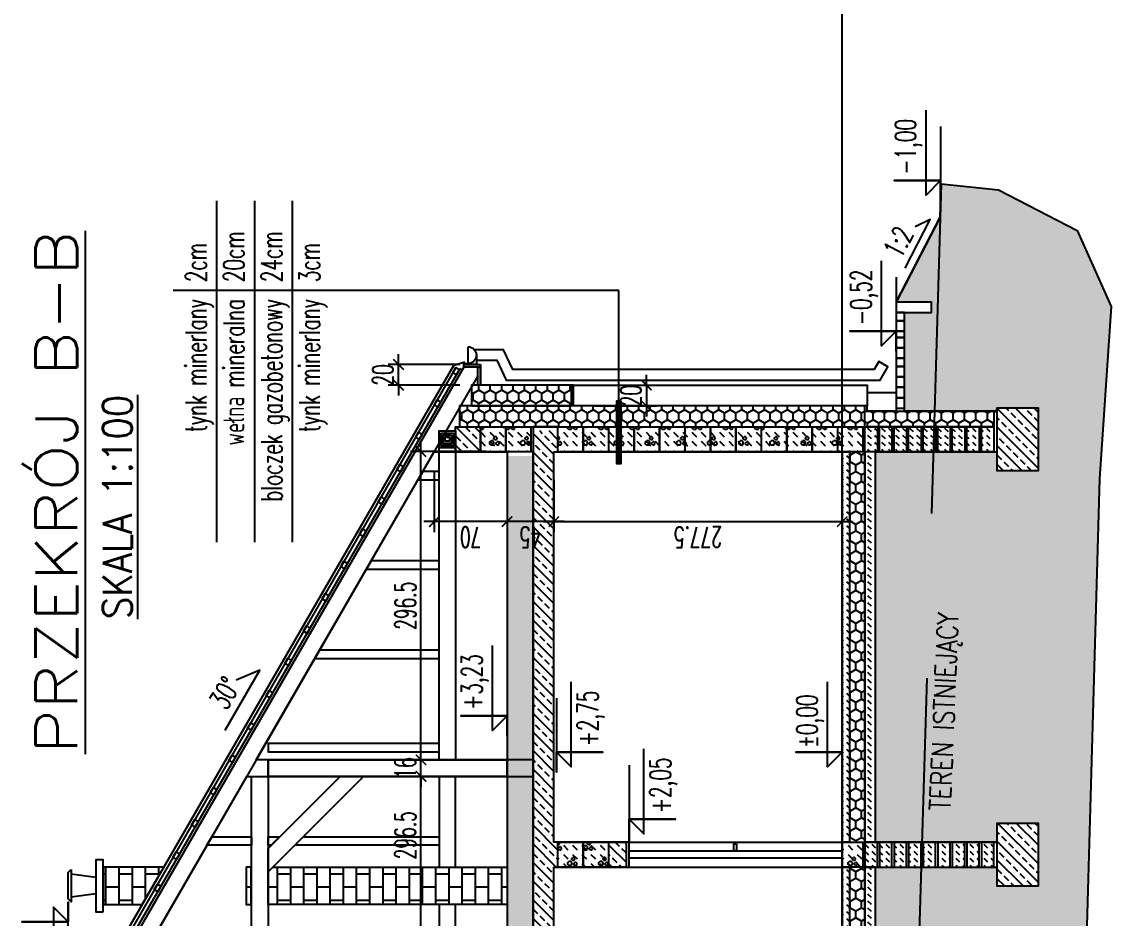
# Model space of a CAD drawing. Header units: millimetres. Extents: x -24587 to 37983, y -70862 to 338.
# Drawn here: x 13806 to 14854, y -60381 to -59517 of the extents above; entities that cross this region are included whole.
import ezdxf
from ezdxf.enums import TextEntityAlignment as Align

# ---------------------------------------------------------------- set-up
doc = ezdxf.new("R2010")
doc.units = ezdxf.units.MM
doc.header["$LTSCALE"] = 50
doc.linetypes.add('DASHED2', pattern=[9.525, 6.35, -3.175])
doc.layers.get('Defpoints').update_dxf_attribs({"color": 251})
doc.layers.add('__NIEDRUK__', color=54, linetype='Continuous', plot=False)
for name, color, linetype in [('A-DRZWI_OKNA', 13, 'Continuous'), ('A-WIEZBA', 163, 'Continuous'), ('K-CIENKIEP', 8, 'DASHED2'), ('K-HATCH', 8, 'Continuous'), ('K-HATCH243', 243, 'Continuous'), ('K-LINIA', 254, 'Continuous'), ('K-SCHODY', 140, 'Continuous'), ('K-SCIANY', 2, 'Continuous'), ('K-SRUBY', 3, 'Continuous'), ('K-TEXT 2.4mm', 71, 'Continuous'), ('K-TEXT 2.8mm', 101, 'Continuous'), ('K-TEXT 2mm', 254, 'Continuous'), ('K-TEXT 4mm', 4, 'Continuous'), ('K-WYMIARY', 1, 'Continuous')]:
    doc.layers.add(name, color=color, linetype=linetype)
doc.styles.add('text 2.8mm', font='romans.shx', dxfattribs={"width": 0.65})
doc.styles.add('text 2mm', font='romans.shx', dxfattribs={"width": 0.65})
doc.styles.add('text 4mm', font='romans.shx', dxfattribs={"width": 0.8})
doc.styles.add('WYM1', font='romanszb.shx', dxfattribs={"width": 0.6})
doc.dimstyles.new('CM100', dxfattribs={"dimscale": 5, "dimtxt": 2, "dimasz": 1, "dimexe": 1, "dimexo": 2, "dimgap": 0.5, "dimtad": 1, "dimrnd": 0.5, "dimdsep": 46, "dimtxsty": 'WYM1', "dimblk": 'OBLIQUE', "dimcen": 0, "dimdle": 1, "dimclrd": 253, "dimclre": 251, "dimclrt": 30, "dimadec": 0, "dimazin": 0, "dimtfac": 1, "dimtix": 1, "dimtmove": 0, "dimatfit": 0, "dimfxl": 1, "dimtfillclr": 256, "dimtolj": 1, "dimarcsym": 0})
pattern_1 = [(90, (-4e-14, 1), (-30, 30), [1, -29]), (90, (-3, 1), (-30, 30), [1, -29]), (90, (-2, 6), (-30, 30), [1, -29]), (90, (-5, 6), (-30, 30), [1, -29]), (90, (-15, 16), (-30, 30), [1, -29]), (90, (-18, 16), (-30, 30), [1, -29]), (90, (-17, 21), (-30, 30), [1, -29]), (90, (-20, 21), (-30, 30), [1, -29]), (90, (-5, 1), (-30, 30), [2, -28]), (90, (-9, 1), (-30, 30), [2, -28]), (90, (-20, 16), (-30, 30), [2, -28]), (90, (-24, 16), (-30, 30), [2, -28]), (180, (-1, -4e-14), (-30, -30), [1, -29]), (180, (-1, 3), (-30, -30), [1, -29]), (180, (-3, 5), (-30, -30), [1, -29]), (180, (-3, 8), (-30, -30), [1, -29]), (180, (-16, 15), (-30, -30), [1, -29]), (180, (-16, 18), (-30, -30), [1, -29]), (180, (-18, 20), (-30, -30), [1, -29]), (180, (-18, 23), (-30, -30), [1, -29]), (180, (-6, -3e-13), (-30, -30), [2, -28]), (180, (-6, 4), (-30, -30), [2, -28]), (180, (-21, 15), (-30, -30), [2, -28]), (180, (-21, 19), (-30, -30), [2, -28]), (135, (-2, -8e-14), (-45, 15), [1.414214, -41.012193]), (135, (-8e-14, 2), (-45, 15), [1.414214, -41.012193]), (135, (-4, 5), (-45, 15), [1.414214, -41.012193]), (135, (-2, 7), (-45, 15), [1.414214, -41.012193]), (135, (-17, 15), (-45, 15), [1.414214, -41.012193]), (135, (-15, 17), (-45, 15), [1.414214, -41.012193]), (135, (-19, 20), (-45, 15), [1.414214, -41.012193]), (135, (-17, 22), (-45, 15), [1.414214, -41.012193]), (135, (-8, -3e-13), (-45, 15), [1.414214, -41.012193]), (135, (-5, 3), (-45, 15), [1.414214, -41.012193]), (135, (-23, 15), (-45, 15), [1.414214, -41.012193]), (135, (-20, 18), (-45, 15), [1.414214, -41.012193]), (45, (-1, -4e-14), (-3e-12, 60), [1.414214, -19.79899]), (45, (-3, 2), (-3e-12, 60), [1.414214, -19.79899]), (45, (-3, 5), (-3e-12, 60), [1.414214, -19.79899]), (45, (-5, 7), (-3e-12, 60), [1.414214, -19.79899]), (45, (-16, 15), (-3e-12, 60), [1.414214, -19.79899]), (45, (-18, 17), (-3e-12, 60), [1.414214, -19.79899]), (45, (-18, 20), (-3e-12, 60), [1.414214, -19.79899]), (45, (-20, 22), (-3e-12, 60), [1.414214, -19.79899]), (45, (-6, -3e-13), (-3e-12, 60), [1.414214, -19.79899]), (45, (-9, 3), (-3e-12, 60), [1.414214, -19.79899]), (45, (-21, 15), (-3e-12, 60), [1.414214, -19.79899]), (45, (-24, 18), (-3e-12, 60), [1.414214, -19.79899]), (135, (-5, 10), (-8.83883476, -4e-13), [6.25, -6.25])]
pattern_2 = [(90, (1476.231, 2), (-5.4992613, 9.525), [6.35, -12.7]), (210, (1476.231, 2), (-5.49926133, -9.525), [6.35, -12.7]), (150, (1476.231, 2), (-10.9985226, 2e-08), [-12.7, 6.35])]

# ---------------------------------------------------------------- blocks, each defined once
blk = doc.blocks.new('A$C00a14aaa')
blk.add_lwpolyline([(24, 4), (24, -15.8), (5, -24.8), (5, -384.7), (17.7, -392.1), (22.7, -383.4), (15, -379), (15, -31.1), (34, -22.1), (34, 5.8)])
blk = doc.blocks.new('_ArchTick')
at = {"color": 0, "linetype": 'ByBlock', "const_width": 0.15}
blk.add_lwpolyline([(-0.5, -0.5), (0.5, 0.5)], dxfattribs=at)
blk = doc.blocks.new('*D166')
at = {"layer": 'Defpoints', "color": 0, "transparency": 16777216}
for p in [(14317.7, -59938.3), (14595.2, -59935.3), (14595.2, -59998.7)]:
    blk.add_point(p, dxfattribs=at)
at = {"layer": 'K-WYMIARY', "color": 251, "lineweight": -2, "transparency": 16777216}
for p, q in [((14317.7, -59958.3), (14317.7, -60008.7)), ((14595.2, -59955.3), (14595.2, -60008.7))]:
    blk.add_line(p, q, dxfattribs=at)
at = {"layer": 'K-WYMIARY', "color": 253, "lineweight": -2, "transparency": 16777216}
blk.add_line((14307.7, -59998.7), (14605.2, -59998.7), dxfattribs=at)
at = {"layer": 'K-WYMIARY', "color": 253, "lineweight": -2, "transparency": 16777216, "xscale": 10, "yscale": 10, "zscale": 10, "rotation": 180}
blk.add_blockref('_ArchTick', (14317.7, -59998.7), dxfattribs=at)
at = {"layer": 'K-WYMIARY', "color": 253, "lineweight": -2, "transparency": 16777216, "xscale": 10, "yscale": 10, "zscale": 10}
blk.add_blockref('_ArchTick', (14595.2, -59998.7), dxfattribs=at)
at = {"layer": 'K-WYMIARY', "color": 30, "transparency": 16777216, "insert": (14456.4, -60013.7), "char_height": 20, "attachment_point": 5, "rotation": 180, "style": 'WYM1'}
blk.add_mtext('\\A1;277.5', dxfattribs=at)
blk = doc.blocks.new('*D169')
at = {"layer": 'Defpoints', "color": 0, "transparency": 16777216}
for p in [(14272.7, -59931.3), (14317.7, -59938.3), (14272.7, -59998.7)]:
    blk.add_point(p, dxfattribs=at)
at = {"layer": 'K-WYMIARY', "color": 251, "lineweight": -2, "transparency": 16777216}
for p, q in [((14272.7, -59951.3), (14272.7, -60008.7)), ((14317.7, -59958.3), (14317.7, -60008.7))]:
    blk.add_line(p, q, dxfattribs=at)
at = {"layer": 'K-WYMIARY', "color": 253, "lineweight": -2, "transparency": 16777216}
blk.add_line((14327.7, -59998.7), (14262.7, -59998.7), dxfattribs=at)
at = {"layer": 'K-WYMIARY', "color": 253, "lineweight": -2, "transparency": 16777216, "xscale": 10, "yscale": 10, "zscale": 10, "rotation": 180}
blk.add_blockref('_ArchTick', (14272.7, -59998.7), dxfattribs=at)
at = {"layer": 'K-WYMIARY', "color": 253, "lineweight": -2, "transparency": 16777216, "xscale": 10, "yscale": 10, "zscale": 10}
blk.add_blockref('_ArchTick', (14317.7, -59998.7), dxfattribs=at)
at = {"layer": 'K-WYMIARY', "color": 30, "transparency": 16777216, "insert": (14295.2, -60013.7), "char_height": 20, "attachment_point": 5, "rotation": 180, "style": 'WYM1'}
blk.add_mtext('\\A1;45', dxfattribs=at)
blk = doc.blocks.new('*D170')
at = {"layer": 'Defpoints', "color": 0, "transparency": 16777216}
for p in [(14202.6, -59931.3), (14272.7, -59931.3), (14202.6, -59998.7)]:
    blk.add_point(p, dxfattribs=at)
at = {"layer": 'K-WYMIARY', "color": 251, "lineweight": -2, "transparency": 16777216}
for p, q in [((14202.6, -59951.3), (14202.6, -60008.7)), ((14272.7, -59951.3), (14272.7, -60008.7))]:
    blk.add_line(p, q, dxfattribs=at)
at = {"layer": 'K-WYMIARY', "color": 253, "lineweight": -2, "transparency": 16777216}
blk.add_line((14282.7, -59998.7), (14192.6, -59998.7), dxfattribs=at)
at = {"layer": 'K-WYMIARY', "color": 253, "lineweight": -2, "transparency": 16777216, "xscale": 10, "yscale": 10, "zscale": 10, "rotation": 180}
blk.add_blockref('_ArchTick', (14202.6, -59998.7), dxfattribs=at)
at = {"layer": 'K-WYMIARY', "color": 253, "lineweight": -2, "transparency": 16777216, "xscale": 10, "yscale": 10, "zscale": 10}
blk.add_blockref('_ArchTick', (14272.7, -59998.7), dxfattribs=at)
at = {"layer": 'K-WYMIARY', "color": 30, "transparency": 16777216, "insert": (14237.6, -60013.7), "char_height": 20, "attachment_point": 5, "rotation": 180, "style": 'WYM1'}
blk.add_mtext('\\A1;70', dxfattribs=at)
blk = doc.blocks.new('*D174')
at = {"layer": 'Defpoints', "color": 0, "transparency": 16777216}
for p in [(14189.8, -60244), (14272.7, -60244), (14272.7, -60540.7)]:
    blk.add_point(p, dxfattribs=at)
at = {"layer": 'K-WYMIARY', "color": 253, "lineweight": -2, "transparency": 16777216}
blk.add_line((14189.8, -60550.7), (14189.8, -60234), dxfattribs=at)
at = {"layer": 'K-WYMIARY', "color": 251, "lineweight": -2, "transparency": 16777216}
for p, q in [((14252.7, -60244), (14179.8, -60244)), ((14252.7, -60540.7), (14179.8, -60540.7))]:
    blk.add_line(p, q, dxfattribs=at)
at = {"layer": 'K-WYMIARY', "color": 253, "lineweight": -2, "transparency": 16777216, "xscale": 10, "yscale": 10, "zscale": 10}
for p, rotation in [((14189.8, -60244), 90.0000000000002), ((14189.8, -60540.7), 270.0000000000002)]:
    blk.add_blockref('_ArchTick', p, dxfattribs=dict(at, rotation=rotation))
at = {"layer": 'K-WYMIARY', "color": 30, "transparency": 16777216, "insert": (14174.8, -60300.7), "char_height": 20, "attachment_point": 5, "rotation": 90, "style": 'WYM1'}
blk.add_mtext('\\A1;296.5', dxfattribs=at)
blk = doc.blocks.new('*D175')
at = {"layer": 'Defpoints', "color": 0, "transparency": 16777216}
for p in [(14189.8, -60228), (14272.7, -60228), (14272.7, -60244)]:
    blk.add_point(p, dxfattribs=at)
at = {"layer": 'K-WYMIARY', "color": 253, "lineweight": -2, "transparency": 16777216}
for p, q in [((14189.8, -60228), (14189.8, -60218)), ((14189.8, -60244), (14189.8, -60228)), ((14189.8, -60244), (14189.8, -60254))]:
    blk.add_line(p, q, dxfattribs=at)
at = {"layer": 'K-WYMIARY', "color": 251, "lineweight": -2, "transparency": 16777216}
for p, q in [((14252.7, -60228), (14179.8, -60228)), ((14252.7, -60244), (14179.8, -60244))]:
    blk.add_line(p, q, dxfattribs=at)
at = {"layer": 'K-WYMIARY', "color": 253, "lineweight": -2, "transparency": 16777216, "xscale": 10, "yscale": 10, "zscale": 10}
for p, rotation in [((14189.8, -60228), 270.0000000000002), ((14189.8, -60244), 90.0000000000002)]:
    blk.add_blockref('_ArchTick', p, dxfattribs=dict(at, rotation=rotation))
at = {"layer": 'K-WYMIARY', "color": 30, "transparency": 16777216, "insert": (14174.8, -60236), "char_height": 20, "attachment_point": 5, "rotation": 90, "style": 'WYM1'}
blk.add_mtext('\\A1;16', dxfattribs=at)
blk = doc.blocks.new('*D176')
at = {"layer": 'Defpoints', "color": 0, "transparency": 16777216}
for p in [(14189.8, -59931.3), (14272.7, -59931.3), (14272.7, -60228)]:
    blk.add_point(p, dxfattribs=at)
at = {"layer": 'K-WYMIARY', "color": 253, "lineweight": -2, "transparency": 16777216}
blk.add_line((14189.8, -60238), (14189.8, -59921.3), dxfattribs=at)
at = {"layer": 'K-WYMIARY', "color": 251, "lineweight": -2, "transparency": 16777216}
for p, q in [((14252.7, -59931.3), (14179.8, -59931.3)), ((14252.7, -60228), (14179.8, -60228))]:
    blk.add_line(p, q, dxfattribs=at)
at = {"layer": 'K-WYMIARY', "color": 253, "lineweight": -2, "transparency": 16777216, "xscale": 10, "yscale": 10, "zscale": 10}
for p, rotation in [((14189.8, -59931.3), 90.0000000000002), ((14189.8, -60228), 270.0000000000002)]:
    blk.add_blockref('_ArchTick', p, dxfattribs=dict(at, rotation=rotation))
at = {"layer": 'K-WYMIARY', "color": 30, "transparency": 16777216, "insert": (14174.8, -60079.7), "char_height": 20, "attachment_point": 5, "rotation": 90, "style": 'WYM1'}
blk.add_mtext('\\A1;296.5', dxfattribs=at)
blk = doc.blocks.new('*D173')
at = {"layer": 'Defpoints', "color": 0, "transparency": 16777216}
for p in [(14168.2, -59847.4), (14247.1, -59847.4), (14247.1, -59867.3)]:
    blk.add_point(p, dxfattribs=at)
at = {"layer": 'K-WYMIARY', "color": 253, "lineweight": -2, "transparency": 16777216}
for p, q in [((14168.2, -59847.4), (14168.2, -59837.4)), ((14168.2, -59867.3), (14168.2, -59847.4)), ((14168.2, -59867.3), (14168.2, -59877.3))]:
    blk.add_line(p, q, dxfattribs=at)
at = {"layer": 'K-WYMIARY', "color": 251, "lineweight": -2, "transparency": 16777216}
for p, q in [((14227.1, -59847.4), (14158.2, -59847.4)), ((14227.1, -59867.3), (14158.2, -59867.3))]:
    blk.add_line(p, q, dxfattribs=at)
at = {"layer": 'K-WYMIARY', "color": 253, "lineweight": -2, "transparency": 16777216, "xscale": 10, "yscale": 10, "zscale": 10}
for p, rotation in [((14168.2, -59847.4), 270.0000000000001), ((14168.2, -59867.3), 90.0000000000001)]:
    blk.add_blockref('_ArchTick', p, dxfattribs=dict(at, rotation=rotation))
at = {"layer": 'K-WYMIARY', "color": 30, "transparency": 16777216, "insert": (14153.2, -59857.4), "char_height": 20, "attachment_point": 5, "rotation": 90, "style": 'WYM1'}
blk.add_mtext('\\A1;20', dxfattribs=at)
blk = doc.blocks.new('*D171')
at = {"layer": 'Defpoints', "color": 0, "transparency": 16777216}
for p in [(14336.7, -59867.3), (14336.7, -59887.3), (14406.8, -59887.3)]:
    blk.add_point(p, dxfattribs=at)
at = {"layer": 'K-WYMIARY', "color": 253, "lineweight": -2, "transparency": 16777216}
for p, q in [((14406.8, -59867.3), (14406.8, -59857.3)), ((14406.8, -59867.3), (14406.8, -59887.3)), ((14406.8, -59887.3), (14406.8, -59897.3))]:
    blk.add_line(p, q, dxfattribs=at)
at = {"layer": 'K-WYMIARY', "color": 251, "lineweight": -2, "transparency": 16777216}
for p, q in [((14356.7, -59867.3), (14416.8, -59867.3)), ((14356.7, -59887.3), (14416.8, -59887.3))]:
    blk.add_line(p, q, dxfattribs=at)
at = {"layer": 'K-WYMIARY', "color": 253, "lineweight": -2, "transparency": 16777216, "xscale": 10, "yscale": 10, "zscale": 10}
for p, rotation in [((14406.8, -59867.3), 270.0000000000001), ((14406.8, -59887.3), 90.0000000000001)]:
    blk.add_blockref('_ArchTick', p, dxfattribs=dict(at, rotation=rotation))
at = {"layer": 'K-WYMIARY', "color": 30, "transparency": 16777216, "insert": (14391.8, -59877.3), "char_height": 20, "attachment_point": 5, "rotation": 90, "style": 'WYM1'}
blk.add_mtext('\\A1;20', dxfattribs=at)
blk = doc.blocks.new('A$Ccb614bb5')
blk.add_lwpolyline([(-9, 0), (0, 0), (0, 12), (-1, 12), (-1, 8), (-17, 8)])
blk.add_arc((-9, 8), 8, 180, 0)
blk = doc.blocks.new('*D237')
at = {"layer": 'Defpoints', "color": 0, "transparency": 16777216}
for p in [(13877, -60374.3), (13907, -60392.3), (13907, -60445.9)]:
    blk.add_point(p, dxfattribs=at)
at = {"layer": 'K-WYMIARY', "color": 251, "lineweight": -2, "transparency": 16777216}
for p, q in [((13877, -60394.3), (13877, -60455.9)), ((13907, -60412.3), (13907, -60455.9))]:
    blk.add_line(p, q, dxfattribs=at)
at = {"layer": 'K-WYMIARY', "color": 253, "lineweight": -2, "transparency": 16777216}
blk.add_line((13867, -60445.9), (13917, -60445.9), dxfattribs=at)
at = {"layer": 'K-WYMIARY', "color": 253, "lineweight": -2, "transparency": 16777216, "xscale": 10, "yscale": 10, "zscale": 10}
for p, rotation in [((13877, -60445.9), 179.9999999999999), ((13907, -60445.9), 359.9999999999999)]:
    blk.add_blockref('_ArchTick', p, dxfattribs=dict(at, rotation=rotation))
at = {"layer": 'K-WYMIARY', "color": 30, "transparency": 16777216, "insert": (13892, -60460.9), "char_height": 20, "attachment_point": 5, "rotation": 180, "style": 'WYM1'}
blk.add_mtext('\\A1;30', dxfattribs=at)

msp = doc.modelspace()

# ---------------------------------------------------------------- hatches: boundary and pattern name
at = {"layer": 'K-HATCH'}
h = msp.add_hatch(dxfattribs=at)
h.set_pattern_fill('HONEY', color=256, scale=2)
h.set_pattern_definition(pattern_2)
h.paths.add_polyline_path([(14238.36, -59867.349), (14238.36, -59887.349), (14334.683, -59887.349), (14334.683, -59867.349)])
h = msp.add_hatch(dxfattribs=at)
h.set_pattern_fill('HONEY', color=256, scale=2)
h.set_pattern_definition(pattern_2)
h.paths.add_polyline_path([(14226.813, -59887.349), (14226.813, -59907.349), (14617.183, -59907.349), (14617.183, -59892.349), (14617.183, -59887.349)])
h = msp.add_hatch(dxfattribs=at)
h.set_pattern_fill('HONEY', color=256, scale=2)
h.set_pattern_definition(pattern_2)
h.paths.add_polyline_path([(14619.183, -59892.349), (14617.183, -59892.349), (14617.183, -59907.349), (14741.183, -59907.349), (14741.183, -59892.349)])
h = msp.add_hatch(dxfattribs=at)
h.set_pattern_fill('ANSI33', color=256, scale=2, angle=360, style=0)
h.set_pattern_definition([(135, (1476.231, 4), (-8.980256, -8.980256), []), (135, (1476.231, 12.98), (-8.980256, -8.980256), [6.35, -3.175])])
h.paths.add_polyline_path([(14784.183, -59949.349), (14784.183, -59889.349), (14744.183, -59889.349), (14744.183, -59949.349)])
h = msp.add_hatch(dxfattribs=at)
h.set_pattern_fill('ANSI33', color=256, scale=2, angle=360, style=0)
h.set_pattern_definition([(135, (1476.231, 4), (-8.980256, -8.980256), []), (135, (1476.231, 12.98), (-8.980256, -8.980256), [6.35, -3.175])])
h.paths.add_polyline_path([(14247.183, -59907.349), (14223.183, -59907.349), (14223.183, -59931.349), (14247.183, -59931.349)])
h = msp.add_hatch(dxfattribs=at)
h.set_pattern_fill('GAZOBET', color=256, angle=90, style=0, pattern_type=2)
h.set_pattern_definition(pattern_1)
h.paths.add_polyline_path([(14271.183, -59907.349), (14247.183, -59907.349), (14247.183, -59931.349), (14271.183, -59931.349)])
h.paths.add_polyline_path([(14271.683, -59931.349), (14295.683, -59931.349), (14295.683, -59907.349), (14271.683, -59907.349)])
h = msp.add_hatch(dxfattribs=at)
h.set_pattern_fill('GAZOBET', color=256, angle=90, style=0, pattern_type=2)
h.set_pattern_definition(pattern_1)
h.paths.add_polyline_path([(14321.683, -59907.349), (14321.683, -59931.349), (14345.683, -59931.349), (14345.683, -59907.349)])
h.paths.add_polyline_path([(14346.183, -59907.349), (14346.183, -59931.349), (14370.183, -59931.349), (14370.183, -59907.349)])
h.paths.add_polyline_path([(14394.683, -59907.349), (14370.683, -59907.349), (14370.683, -59931.349), (14394.683, -59931.349)])
h.paths.add_polyline_path([(14419.183, -59907.349), (14395.183, -59907.349), (14395.183, -59931.349), (14419.183, -59931.349)])
h.paths.add_polyline_path([(14443.683, -59907.349), (14419.683, -59907.349), (14419.683, -59931.349), (14443.683, -59931.349)])
h.paths.add_polyline_path([(14444.183, -59931.349), (14468.183, -59931.349), (14468.183, -59907.349), (14444.183, -59907.349)])
h.paths.add_polyline_path([(14492.683, -59907.349), (14468.683, -59907.349), (14468.683, -59931.349), (14492.683, -59931.349)])
h.paths.add_polyline_path([(14493.183, -59907.349), (14493.183, -59931.349), (14517.183, -59931.349), (14517.183, -59907.349)])
h.paths.add_polyline_path([(14541.683, -59907.349), (14517.683, -59907.349), (14517.683, -59931.349), (14541.683, -59931.349)])
h.paths.add_polyline_path([(14566.183, -59907.349), (14542.183, -59907.349), (14542.183, -59931.349), (14566.183, -59931.349)])
h.paths.add_polyline_path([(14566.683, -59907.349), (14566.683, -59931.349), (14590.683, -59931.349), (14590.683, -59907.349)])
h.paths.add_polyline_path([(14615.183, -59931.349), (14615.183, -59907.349), (14591.183, -59907.349), (14591.183, -59931.349)])
h = msp.add_hatch(dxfattribs=at)
h.set_pattern_fill('DASH', color=256, scale=1.5, angle=45)
h.set_pattern_definition([(135, (1476.231, 4), (-6.7351921, -3e-15), [4.7625, -4.7625])])
h.paths.add_polyline_path([(14617.183, -59907.349), (14617.183, -59931.349), (14629.183, -59931.349), (14629.183, -59907.349)])
h.paths.add_polyline_path([(14631.183, -59907.349), (14631.183, -59931.349), (14643.183, -59931.349), (14643.183, -59907.349)])
h.paths.add_polyline_path([(14645.183, -59907.349), (14645.183, -59931.349), (14657.183, -59931.349), (14657.183, -59907.349)])
h.paths.add_polyline_path([(14659.183, -59907.349), (14659.183, -59931.349), (14671.183, -59931.349), (14671.183, -59907.349)])
h.paths.add_polyline_path([(14673.183, -59907.349), (14673.183, -59931.349), (14685.183, -59931.349), (14685.183, -59907.349)])
h.paths.add_polyline_path([(14687.183, -59907.349), (14687.183, -59931.349), (14699.183, -59931.349), (14699.183, -59907.349)])
h.paths.add_polyline_path([(14701.183, -59907.349), (14701.183, -59931.349), (14713.183, -59931.349), (14713.183, -59907.349)])
h.paths.add_polyline_path([(14715.183, -59907.349), (14715.183, -59931.349), (14727.183, -59931.349), (14727.183, -59907.349)])
h.paths.add_polyline_path([(14729.183, -59907.349), (14729.183, -59931.349), (14741.183, -59931.349), (14741.183, -59907.349)])
h = msp.add_hatch(dxfattribs=at)
h.set_pattern_fill('ANSI33', color=256, scale=2, angle=360, style=0)
h.set_pattern_definition([(135, (1476.231, -3e-11), (-8.980256, -8.980256), []), (135, (1476.231, 8.98), (-8.980256, -8.980256), [6.35, -3.175])])
h.paths.add_polyline_path([(14297.683, -60873.349), (14317.683, -60873.349), (14317.683, -60331.349), (14321.683, -60331.349), (14321.683, -60307.349), (14317.683, -60307.349), (14317.683, -59931.349), (14321.683, -59931.349), (14321.683, -59911.349), (14297.683, -59911.349)])
h = msp.add_hatch(dxfattribs=at)
h.set_pattern_fill('HONEY', color=256, scale=2)
h.set_pattern_definition([(90, (1476.231, -3e-11), (-5.4992613, 9.525), [6.35, -12.7]), (210, (1476.231, -3e-11), (-5.49926133, -9.525), [6.35, -12.7]), (150, (1476.231, -3e-11), (-10.9985226, 2e-08), [-12.7, 6.35])])
h.paths.add_polyline_path([(14272.683, -59935.349), (14272.683, -60853.349), (14297.683, -60853.349), (14297.683, -59935.349)])
h = msp.add_hatch(dxfattribs=at)
h.set_pattern_fill('DASH', color=256, scale=1.5, angle=45)
h.set_pattern_definition([(135, (1476.231, 475.9976), (-6.7351921, -3e-15), [4.7625, -4.7625])])
h.paths.add_polyline_path([(14595.183, -59931.349), (14595.183, -60303.351), (14602.183, -60303.351), (14602.183, -59931.349)])
h = msp.add_hatch(dxfattribs=at)
h.set_pattern_fill('HONEY', color=256, scale=2)
h.set_pattern_definition([(90, (1476.231, 475.9976), (-5.4992613, 9.525), [6.35, -12.7]), (210, (1476.231, 475.9976), (-5.49926133, -9.525), [6.35, -12.7]), (150, (1476.231, 475.9976), (-10.9985226, 2e-08), [-12.7, 6.35])])
h.paths.add_polyline_path([(14617.183, -59931.349), (14602.183, -59931.349), (14602.183, -60307.351), (14617.183, -60307.351)])
h = msp.add_hatch(dxfattribs=at)
h.set_pattern_fill('DASH', color=256, scale=1.5, angle=45)
h.set_pattern_definition([(135, (1476.231, 476), (-6.7351921, -3e-15), [4.7625, -4.7625])])
h.paths.add_polyline_path([(14627.183, -59935.349), (14617.183, -59935.349), (14617.183, -60303.349), (14627.183, -60303.349)])
h = msp.add_hatch(dxfattribs=at)
h.set_pattern_fill('ANSI33', color=256, scale=2, angle=360, style=0)
h.set_pattern_definition([(135, (160.317, 472), (-8.980256, -8.980256), []), (135, (160.317, 480.98), (-8.980256, -8.980256), [6.35, -3.175])])
h.paths.add_polyline_path([(14784.183, -60349.349), (14784.183, -60289.349), (14744.183, -60289.349), (14744.183, -60349.349)])
h = msp.add_hatch(dxfattribs=at)
h.set_pattern_fill('GAZOBET', color=256, angle=90, style=0, pattern_type=2)
h.set_pattern_definition(pattern_1)
h.paths.add_polyline_path([(14346.183, -60307.349), (14346.183, -60331.349), (14370.183, -60331.349), (14370.183, -60307.349)])
h.paths.add_polyline_path([(14321.683, -60331.349), (14345.683, -60331.349), (14345.683, -60307.349), (14321.683, -60307.349)])
h = msp.add_hatch(dxfattribs=at)
h.set_pattern_fill('ANSI33', color=256, scale=2, angle=360, style=0)
h.set_pattern_definition([(135, (1476.231, -3e-11), (-8.980256, -8.980256), []), (135, (1476.231, 8.98), (-8.980256, -8.980256), [6.35, -3.175])])
h.paths.add_polyline_path([(14387.183, -60307.349), (14370.683, -60307.349), (14370.683, -60331.349), (14387.183, -60331.349)])
h = msp.add_hatch(dxfattribs=at)
h.set_pattern_fill('GAZOBET', color=256, angle=90, style=0, pattern_type=2)
h.set_pattern_definition(pattern_1)
h.paths.add_polyline_path([(14595.183, -60307.351), (14595.183, -60331.349), (14602.183, -60331.349), (14615.183, -60331.349), (14615.183, -60307.349)])
h = msp.add_hatch(dxfattribs=at)
h.set_pattern_fill('DASH', color=256, scale=1.5, angle=45)
h.set_pattern_definition([(135, (160.317, 472), (-6.7351921, -1e-14), [4.7625, -4.7625])])
h.paths.add_polyline_path([(14657.183, -60307.349), (14645.183, -60307.349), (14645.183, -60331.349), (14657.183, -60331.349)])
h.paths.add_polyline_path([(14643.183, -60307.349), (14631.183, -60307.349), (14631.183, -60331.349), (14643.183, -60331.349)])
h.paths.add_polyline_path([(14629.183, -60307.349), (14617.183, -60307.349), (14617.183, -60331.349), (14629.183, -60331.349)])
h.paths.add_polyline_path([(14741.183, -60307.349), (14729.183, -60307.349), (14729.183, -60331.349), (14741.183, -60331.349)])
h.paths.add_polyline_path([(14727.183, -60307.349), (14715.183, -60307.349), (14715.183, -60331.349), (14727.183, -60331.349)])
h.paths.add_polyline_path([(14713.183, -60307.349), (14701.183, -60307.349), (14701.183, -60331.349), (14713.183, -60331.349)])
h.paths.add_polyline_path([(14699.183, -60307.349), (14687.183, -60307.349), (14687.183, -60331.349), (14699.183, -60331.349)])
h.paths.add_polyline_path([(14685.183, -60307.349), (14673.183, -60307.349), (14673.183, -60331.349), (14685.183, -60331.349)])
h.paths.add_polyline_path([(14671.183, -60307.349), (14659.183, -60307.349), (14659.183, -60331.349), (14671.183, -60331.349)])
h = msp.add_hatch(dxfattribs=at)
h.set_pattern_fill('BRICK', color=256, scale=2, angle=180)
h.set_pattern_definition([(270, (1161.174, -2e-11), (12.7, -4e-14), []), (360, (1161.174, -2e-11), (7e-14, 25.4), [12.7, -12.7]), (360, (1161.174, -12.7), (7e-14, 25.4), [-12.7, 12.7])])
h.paths.add_polyline_path([(13883.961, -60331.349), (13883.961, -60367.349), (13921.395, -60367.349), (13942.179, -60331.349)])
h.paths.add_polyline_path([(14026.665, -60331.349), (14021.469, -60331.349), (14021.469, -60367.349), (14026.665, -60367.349)])
h.paths.add_polyline_path([(14042.665, -60367.349), (14272.683, -60367.349), (14272.683, -60331.349), (14047.256, -60331.349), (14042.665, -60335.939)])
h = msp.add_hatch(dxfattribs=at)
h.set_pattern_fill('DASH', color=256, scale=1.5, angle=45)
h.set_pattern_definition([(135, (1476.231, 313), (-6.7351921, -3e-15), [4.7625, -4.7625])])
h.paths.add_polyline_path([(14595.202, -60331.351), (14595.183, -60733.349), (14602.183, -60733.349), (14602.202, -60331.351)])
h = msp.add_hatch(dxfattribs=at)
h.set_pattern_fill('HONEY', color=256, scale=2)
h.set_pattern_definition([(90, (1476.231, 313), (-5.4992613, 9.525), [6.35, -12.7]), (210, (1476.231, 313), (-5.49926133, -9.525), [6.35, -12.7]), (150, (1476.231, 313), (-10.9985226, 2e-08), [-12.7, 6.35])])
h.paths.add_polyline_path([(14617.183, -60331.35), (14602.183, -60331.35), (14602.183, -60713.349), (14617.183, -60713.349)])
h = msp.add_hatch(dxfattribs=at)
h.set_pattern_fill('DASH', color=256, scale=1.5, angle=45)
h.set_pattern_definition([(135, (1476.231, 2e-11), (-6.7351921, -3e-15), [4.7625, -4.7625])])
h.paths.add_polyline_path([(14627.183, -60331.349), (14617.183, -60331.349), (14617.183, -60779.349), (14627.183, -60779.349)])
at = {"layer": 'K-HATCH243'}
h = msp.add_hatch(dxfattribs=at)
h.set_pattern_fill('AR-CONC', color=256, scale=0.12, angle=180)
h.set_pattern_definition([(320, (0, 0), (-1.9126903, -21.8621603), [2.286, -25.146]), (265, (0, 0), (22.9268214, 4.2292106), [1.8288, -20.11687]), (10.451445, (-0.16, -1.822), (21.01413, -17.63295), [1.942801, -21.370829]), (316.1842, (6.096, 5e-14), (-5.045079, -32.529485), [3.429, -37.719]), (6.63556, (5.676, -2.71), (29.691135, -28.488496), [2.914203, -32.056273]), (261.18415, (6.096, 5e-14), (29.691135, -28.488496), [2.743196, -30.175168]), (291, (4.572, -3.048), (-12.271824, -18.193727), [2.286, -25.146]), (236, (4.572, -3.048), (22.102556, -7.4162434), [1.8288, -20.1168]), (341.451445, (3.55, -4.564), (9.830732, -25.60997), [1.942801, -21.3707925]), (307.5, (0, 0), (10.1466047, -0.3706324), [0, -19.87296, 0, -20.4216, 0, -20.193]), (277.5, (0, 0), (12.021669, -8.0183595), [0, -11.64336, 0, -19.41576, 0, -7.6962]), (237.5, (-5e-14, 6.797), (-0.6874493, -16.2708714), [0, -7.62, 0, -23.7744, 0, -31.5468]), (227.5, (-8e-14, 9.845), (3.051179, -17.7755018), [0, -9.906, 0, -15.78864, 0, -22.4028])])
h.paths.add_polyline_path([(14784.183, -60349.349), (14744.183, -60349.349), (14744.183, -60331.349), (14627.183, -60331.349), (14627.183, -60713.349), (14744.183, -60713.349), (14744.183, -60691.349), (14784.183, -60691.349), (14784.183, -60751.349), (14744.183, -60751.349), (14744.183, -60752.425), (14604.183, -60752.273), (14604.183, -60907.349), (14630.183, -60907.349), (14630.183, -60917.349), (14621.183, -60917.349), (14621.183, -60931.349), (14647.183, -60931.349), (14647.183, -60941.349), (14638.183, -60941.349), (14638.183, -60955.349), (14664.183, -60955.349), (14664.183, -60965.349), (14655.183, -60965.349), (14655.183, -61000.433), (14647.183, -61000.433), (14647.246, -61156.348), (14683.34, -61113.688), (14753.582, -61043.446), (14818.906, -60806.529), (14843.024, -59957.558), (14854.188, -59791.614), (14821.495, -59718.215), (14745.741, -59679.122), (14690.504, -59673.524), (14689.475, -59705.37), (14647.183, -59787.349), (14681.183, -59787.349), (14681.183, -59797.349), (14655.183, -59797.349), (14655.183, -59892.349), (14744.183, -59892.349), (14744.183, -59889.349), (14784.183, -59889.349), (14784.183, -59949.349), (14744.183, -59949.349), (14744.183, -59931.349), (14627.183, -59931.349), (14627.183, -60307.349), (14744.183, -60307.349), (14744.183, -60289.349), (14784.183, -60289.349)])

# ---------------------------------------------------------------- linework, layer by layer
at = {"layer": '__NIEDRUK__'}
msp.add_line((14595.183, -63820.386), (14595.183, -58360.659), dxfattribs=at)
msp.add_lwpolyline([(14627.183, -60713.349), (14627.183, -60331.349), (14744.183, -60331.349), (14744.183, -60349.349), (14784.183, -60349.349), (14784.183, -60289.349), (14744.183, -60289.349), (14744.183, -60307.349), (14627.183, -60307.349), (14627.183, -59931.349), (14744.183, -59931.349), (14744.183, -59949.349), (14784.183, -59949.349), (14784.183, -59889.349), (14744.183, -59889.349), (14744.183, -59892.349), (14655.183, -59892.349), (14655.183, -59797.349), (14681.183, -59797.349), (14681.183, -59787.349), (14647.183, -59787.349), (14689.475, -59705.37), (14690.504, -59673.524), (14745.741, -59679.122), (14821.495, -59718.215), (14854.188, -59791.614), (14843.024, -59957.558), (14818.906, -60806.529)], dxfattribs=at)
at = {"layer": 'A-DRZWI_OKNA'}
for points in [[(14595.183, -60315.851), (14595.183, -60322.851), (14390.183, -60322.849), (14390.183, -60315.849)], [(14493.503, -60308.847), (14493.503, -60315.847), (14490.801, -60315.847), (14490.801, -60308.847)]]:
    msp.add_lwpolyline(points, close=True, dxfattribs=at)
at = {"layer": 'A-WIEZBA'}
for p, q in [((13915.766, -60391.099), (14227.467, -59851.217)), ((14231.132, -59849.869), (13917.931, -60392.349)), ((14227.467, -59851.217), (14229.632, -59852.467)), ((14244.657, -59858.443), (13936.406, -60392.349))]:
    msp.add_line(p, q, dxfattribs=at)
at = {"layer": 'A-WIEZBA', "elevation": 0}
for points in [[(14223.855, -59857.473), (14220.391, -59855.473), (14223.391, -59850.277), (14226.855, -59852.277)], [(14247.132, -59847.369), (14247.132, -59849.869), (14231.132, -59849.869), (14231.132, -59847.369)], [(14247.132, -59867.349), (14244.632, -59867.349), (14244.632, -59849.869), (14247.132, -59849.869)], [(14205.899, -59888.573), (14202.435, -59886.573), (14205.435, -59881.377), (14208.899, -59883.377)], [(14187.944, -59919.673), (14184.48, -59917.673), (14187.48, -59912.476), (14190.944, -59914.476)], [(14169.988, -59950.772), (14166.524, -59948.772), (14169.524, -59943.576), (14172.988, -59945.576)], [(14207.183, -59958.349), (14207.183, -59950.349), (14191.595, -59950.349), (14186.976, -59958.349)], [(14152.033, -59981.872), (14148.569, -59979.872), (14151.569, -59974.676), (14155.033, -59976.676)], [(14134.077, -60012.972), (14130.613, -60010.972), (14133.613, -60005.776), (14137.077, -60007.776)], [(14116.122, -60044.071), (14112.658, -60042.071), (14115.658, -60036.875), (14119.122, -60038.875)], [(14207.183, -60044.349), (14207.183, -60036.349), (14141.943, -60036.349), (14137.324, -60044.349)], [(14098.167, -60075.171), (14094.703, -60073.171), (14097.703, -60067.975), (14101.167, -60069.975)], [(14080.211, -60106.271), (14076.747, -60104.271), (14079.747, -60099.075), (14083.211, -60101.075)], [(14207.183, -60130.349), (14207.183, -60122.349), (14092.29, -60122.349), (14087.672, -60130.349)], [(14062.256, -60137.371), (14058.792, -60135.371), (14061.792, -60130.174), (14065.256, -60132.174)], [(14044.3, -60168.47), (14040.836, -60166.47), (14043.836, -60161.274), (14047.3, -60163.274)], [(14026.345, -60199.57), (14022.881, -60197.57), (14025.881, -60192.374), (14029.345, -60194.374)], [(14207.183, -60220.349), (14207.183, -60212.349), (14042.665, -60212.349), (14042.665, -60220.349)], [(14008.389, -60230.67), (14004.925, -60228.67), (14007.925, -60223.474), (14011.389, -60225.474)], [(13990.434, -60261.769), (13986.97, -60259.769), (13989.97, -60254.573), (13993.434, -60256.573)], [(13972.479, -60292.869), (13969.015, -60290.869), (13972.015, -60285.673), (13975.479, -60287.673)], [(13983.749, -60310.349), (13988.367, -60302.349), (14026.665, -60302.349), (14026.665, -60310.349)], [(14068.256, -60310.349), (14076.256, -60302.349), (14207.183, -60302.349), (14207.183, -60310.349)], [(13954.523, -60323.969), (13951.059, -60321.969), (13954.059, -60316.773), (13957.523, -60318.773)], [(13936.568, -60355.069), (13933.104, -60353.069), (13936.104, -60347.872), (13939.568, -60349.872)]]:
    msp.add_lwpolyline(points, close=True, dxfattribs=at)
for points in [[(14247.132, -59849.869), (14231.132, -59849.869)], [(14042.665, -60310.349), (14042.665, -60302.349), (14053.628, -60302.349), (14045.628, -60310.349), (14042.665, -60310.349)]]:
    msp.add_lwpolyline(points, dxfattribs=at)
at = {"layer": 'A-WIEZBA'}
for points in [[(14223.183, -59911.349), (14223.183, -59927.349), (14207.183, -59927.349), (14207.183, -59911.349)], [(14221.183, -59913.349), (14221.183, -59925.349), (14209.183, -59925.349), (14209.183, -59913.349)], [(14219.183, -59915.349), (14219.183, -59923.349), (14211.183, -59923.349), (14211.183, -59915.349)], [(14217.183, -59917.349), (14217.183, -59921.349), (14213.183, -59921.349), (14213.183, -59917.349)], [(14223.183, -59927.349), (14223.183, -60228.016), (14207.183, -60228.016), (14207.183, -59927.349)], [(14042.665, -60228.016), (14042.665, -60244.016), (14272.683, -60244.016), (14272.683, -60228.016)], [(14042.665, -60244.016), (14042.665, -60228.016), (14272.683, -60228.016), (14272.683, -60244.016)], [(14042.665, -60244.016), (14042.665, -60228.016), (14272.683, -60228.016), (14272.683, -60244.016)], [(14042.665, -60244.016), (14042.665, -60576.395), (14026.665, -60548.682), (14026.665, -60244.016)], [(14111.961, -60244.016), (14134.589, -60244.016), (14042.665, -60335.939), (14042.665, -60313.312)], [(14223.183, -60331.349), (14223.183, -60244.016), (14207.183, -60244.016), (14207.183, -60331.349)], [(14223.183, -60540.682), (14223.183, -60367.349), (14207.183, -60367.349), (14207.183, -60540.682)]]:
    msp.add_lwpolyline(points, close=True, dxfattribs=at)
at = {"layer": 'K-CIENKIEP', "ltscale": 0.2}
msp.add_lwpolyline([(14272.683, -60244.016), (14297.683, -60244.016), (14297.683, -60228.016), (14272.683, -60228.016)], dxfattribs=at)
at = {"layer": 'K-HATCH'}
for points in [[(14681.183, -59797.349), (14681.183, -59787.349), (14647.183, -59787.349), (14647.183, -59797.349)], [(14655.183, -59805.349), (14655.183, -59797.349), (14647.183, -59797.349), (14647.183, -59805.349)], [(14655.183, -59815.349), (14655.183, -59805.349), (14647.183, -59805.349), (14647.183, -59815.349)], [(14655.183, -59821.349), (14655.183, -59815.349), (14647.183, -59815.349), (14647.183, -59821.349)], [(14655.183, -59831.349), (14655.183, -59821.349), (14647.183, -59821.349), (14647.183, -59831.349)], [(14655.183, -59841.349), (14655.183, -59831.349), (14647.183, -59831.349), (14647.183, -59841.349)], [(14655.183, -59849.349), (14655.183, -59841.349), (14647.183, -59841.349), (14647.183, -59849.349)], [(14655.183, -59859.349), (14655.183, -59849.349), (14647.183, -59849.349), (14647.183, -59859.349)], [(14655.183, -59869.349), (14655.183, -59859.349), (14647.183, -59859.349), (14647.183, -59869.349)], [(14334.683, -59887.349), (14334.683, -59867.349), (14238.36, -59867.349), (14238.36, -59887.349)], [(14655.183, -59879.349), (14655.183, -59869.349), (14647.183, -59869.349), (14647.183, -59879.349)], [(14655.183, -59889.349), (14655.183, -59879.349), (14647.183, -59879.349), (14647.183, -59889.349)], [(14617.183, -59907.349), (14617.183, -59887.349), (14226.813, -59887.349), (14226.813, -59907.349)], [(14617.183, -59907.349), (14617.183, -59892.349), (14741.183, -59892.349), (14741.183, -59907.349)], [(14784.183, -59949.349), (14784.183, -59889.349), (14744.183, -59889.349), (14744.183, -59949.349)], [(14247.183, -59907.349), (14247.183, -59931.349), (14223.183, -59931.349), (14223.183, -59907.349)], [(14271.183, -59907.349), (14271.183, -59931.349), (14247.183, -59931.349), (14247.183, -59907.349)], [(14295.683, -59907.349), (14295.683, -59931.349), (14271.683, -59931.349), (14271.683, -59907.349)], [(14317.683, -59931.349), (14321.683, -59931.349), (14321.683, -59907.349), (14297.683, -59907.349), (14297.683, -60877.349), (14317.683, -60877.349), (14317.683, -60331.349), (14321.683, -60331.349), (14321.683, -60307.349), (14317.683, -60307.349)], [(14345.683, -59907.349), (14345.683, -59931.349), (14321.683, -59931.349), (14321.683, -59907.349)], [(14370.183, -59907.349), (14370.183, -59931.349), (14346.183, -59931.349), (14346.183, -59907.349)], [(14394.683, -59907.349), (14394.683, -59931.349), (14370.683, -59931.349), (14370.683, -59907.349)], [(14419.183, -59907.349), (14419.183, -59931.349), (14395.183, -59931.349), (14395.183, -59907.349)], [(14443.683, -59907.349), (14443.683, -59931.349), (14419.683, -59931.349), (14419.683, -59907.349)], [(14468.183, -59907.349), (14468.183, -59931.349), (14444.183, -59931.349), (14444.183, -59907.349)], [(14492.683, -59907.349), (14492.683, -59931.349), (14468.683, -59931.349), (14468.683, -59907.349)], [(14517.183, -59907.349), (14517.183, -59931.349), (14493.183, -59931.349), (14493.183, -59907.349)], [(14541.683, -59907.349), (14541.683, -59931.349), (14517.683, -59931.349), (14517.683, -59907.349)], [(14566.183, -59907.349), (14566.183, -59931.349), (14542.183, -59931.349), (14542.183, -59907.349)], [(14590.683, -59907.349), (14590.683, -59931.349), (14566.683, -59931.349), (14566.683, -59907.349)], [(14615.183, -59907.349), (14615.183, -59931.349), (14591.183, -59931.349), (14591.183, -59907.349)], [(14629.183, -59931.349), (14617.183, -59931.349), (14617.183, -59907.349), (14629.183, -59907.349)], [(14643.183, -59931.349), (14631.183, -59931.349), (14631.183, -59907.349), (14643.183, -59907.349)], [(14657.183, -59931.349), (14645.183, -59931.349), (14645.183, -59907.349), (14657.183, -59907.349)], [(14671.183, -59931.349), (14659.183, -59931.349), (14659.183, -59907.349), (14671.183, -59907.349)], [(14685.183, -59931.349), (14673.183, -59931.349), (14673.183, -59907.349), (14685.183, -59907.349)], [(14699.183, -59931.349), (14687.183, -59931.349), (14687.183, -59907.349), (14699.183, -59907.349)], [(14713.183, -59931.349), (14701.183, -59931.349), (14701.183, -59907.349), (14713.183, -59907.349)], [(14727.183, -59931.349), (14715.183, -59931.349), (14715.183, -59907.349), (14727.183, -59907.349)], [(14741.183, -59931.349), (14729.183, -59931.349), (14729.183, -59907.349), (14741.183, -59907.349)], [(14602.183, -59931.349), (14602.183, -60307.351), (14617.183, -60307.351), (14617.183, -59931.349)], [(14627.183, -59931.349), (14617.183, -59931.349), (14617.183, -60307.349), (14627.183, -60307.349)], [(14784.183, -60349.349), (14784.183, -60289.349), (14744.183, -60289.349), (14744.183, -60349.349)], [(14345.683, -60307.349), (14345.683, -60331.349), (14321.683, -60331.349), (14321.683, -60307.349)], [(14370.183, -60307.349), (14370.183, -60331.349), (14346.183, -60331.349), (14346.183, -60307.349)], [(14387.183, -60307.349), (14387.183, -60331.349), (14370.683, -60331.349), (14370.683, -60307.349)], [(14615.183, -60307.349), (14615.183, -60331.349), (14595.183, -60331.351), (14595.183, -60307.351)], [(14629.183, -60307.349), (14617.183, -60307.349), (14617.183, -60331.349), (14629.183, -60331.349)], [(14643.183, -60307.349), (14631.183, -60307.349), (14631.183, -60331.349), (14643.183, -60331.349)], [(14657.183, -60307.349), (14645.183, -60307.349), (14645.183, -60331.349), (14657.183, -60331.349)], [(14671.183, -60307.349), (14659.183, -60307.349), (14659.183, -60331.349), (14671.183, -60331.349)], [(14685.183, -60307.349), (14673.183, -60307.349), (14673.183, -60331.349), (14685.183, -60331.349)], [(14699.183, -60307.349), (14687.183, -60307.349), (14687.183, -60331.349), (14699.183, -60331.349)], [(14713.183, -60307.349), (14701.183, -60307.349), (14701.183, -60331.349), (14713.183, -60331.349)], [(14727.183, -60307.349), (14715.183, -60307.349), (14715.183, -60331.349), (14727.183, -60331.349)], [(14741.183, -60307.349), (14729.183, -60307.349), (14729.183, -60331.349), (14741.183, -60331.349)], [(14602.183, -60331.35), (14602.183, -60713.349), (14617.183, -60713.349), (14617.183, -60331.35)], [(14627.183, -60331.349), (14617.183, -60331.349), (14617.183, -60713.349), (14627.183, -60713.349)]]:
    msp.add_lwpolyline(points, close=True, dxfattribs=at)
for points in [[(14741.183, -59894.349), (14744.183, -59890.349)], [(14297.683, -60849.349), (14297.683, -59931.349), (14272.683, -59931.349), (14272.683, -60853.349), (14297.683, -60853.349), (14297.683, -60849.349)], [(14595.183, -60307.351), (14595.183, -59931.349), (14602.183, -59931.349), (14602.183, -60307.351), (14595.183, -60307.351)], [(14627.183, -59931.349), (14744.183, -59931.349)], [(14627.183, -60307.349), (14744.183, -60307.349)], [(14595.183, -60713.349), (14595.202, -60331.351), (14602.202, -60331.351), (14602.183, -60733.349), (14595.183, -60733.349)], [(14627.183, -60331.349), (14744.183, -60331.349)]]:
    msp.add_lwpolyline(points, dxfattribs=at)
at = {"layer": 'K-LINIA'}
for points in [[(14336.683, -59867.349), (14619.183, -59867.349), (14619.183, -59874.349), (14647.183, -59874.349)], [(14619.183, -59874.349), (14619.183, -59887.349)], [(14390.183, -60307.349), (14595.183, -60307.349)], [(14390.183, -60331.349), (14595.183, -60331.349)]]:
    msp.add_lwpolyline(points, dxfattribs=at)
at = {"layer": 'K-SCHODY'}
for points in [[(13883.961, -60374.349), (13883.961, -60324.349), (13876.961, -60324.349), (13876.961, -60374.349)], [(13883.961, -60331.349), (13883.961, -60367.349), (13921.395, -60367.349), (13942.179, -60331.349)], [(14026.665, -60367.349), (14026.665, -60331.349), (14021.469, -60331.349), (14021.469, -60367.349)], [(14042.665, -60367.349), (14042.665, -60335.939), (14047.256, -60331.349), (14272.683, -60331.349), (14272.683, -60367.349)]]:
    msp.add_lwpolyline(points, close=True, dxfattribs=at)
at = {"layer": 'K-SCIANY', "linetype": 'DASHED2'}
msp.add_lwpolyline([(14690.506, -59673.449), (14647.246, -61156.348)], dxfattribs=at)
at = {"layer": 'K-SCIANY'}
for points in [[(14689.475, -59705.37), (14690.504, -59673.524)], [(14689.475, -59705.37), (14647.183, -59787.349), (14647.183, -59892.349), (14619.183, -59892.349), (14619.183, -59887.349), (14336.683, -59887.349), (14336.683, -59867.349), (14247.132, -59867.349), (14247.132, -59847.369)], [(14202.564, -59931.349), (14272.683, -59931.349), (14272.683, -60853.349), (14202.564, -60853.349), (14031.284, -60556.682), (14042.665, -60556.682), (14042.665, -60540.682), (14022.046, -60540.682), (13936.406, -60392.349), (14022.046, -60244.016), (14042.665, -60244.016), (14042.665, -60228.016), (14031.284, -60228.016), (14202.564, -59931.349)], [(14247.132, -60937.329), (14247.132, -60917.349), (14332.683, -60917.349), (14332.683, -60757.349), (14390.183, -60757.349), (14390.183, -60713.349), (14317.683, -60713.349), (14317.683, -60331.349), (14390.183, -60331.349), (14390.183, -60307.349), (14317.683, -60307.349), (14317.683, -59931.349), (14595.183, -59931.349), (14595.183, -60757.349), (14596.183, -60757.349), (14596.183, -60917.349), (14613.183, -60917.349), (14613.183, -60941.349), (14630.183, -60941.349), (14630.183, -60965.349), (14647.183, -60965.349), (14647.246, -61156.348)]]:
    msp.add_lwpolyline(points, dxfattribs=at)
at = {"layer": 'K-SCIANY', "elevation": 0}
for points in [[(14221.289, -59847.917), (13906.961, -60392.349), (14221.289, -60936.781)], [(14221.289, -59847.917), (14232.001, -59844.937)]]:
    msp.add_lwpolyline(points, dxfattribs=at)
at = {"layer": 'K-SRUBY', "elevation": 0}
msp.add_lwpolyline([(14223.391, -59850.277), (13910.425, -60392.349), (14223.391, -60934.421)], dxfattribs=at)
at = {"layer": 'K-SRUBY', "linetype": 'ByBlock', "lineweight": -2}
msp.add_lwpolyline([(13853.074, -60333.828), (13853.074, -60364.87), (13850.223, -60362.018), (13850.223, -60336.68)], close=True, dxfattribs=at)
at = {"layer": 'K-SRUBY', "linetype": 'ByBlock', "lineweight": -2, "elevation": 0}
for points in [[(13876.961, -60341.476), (13853.074, -60338.295)], [(13876.961, -60357.222), (13853.074, -60360.403)]]:
    msp.add_lwpolyline(points, dxfattribs=at)
at = {"layer": 'K-TEXT 2.4mm'}
for points in [[(14689.989, -59618.25), (14689.989, -59689.447), (14689.989, -59670.326), (14675.935, -59684.381), (14675.935, -59670.326), (14689.989, -59670.326), (14645.339, -59670.326), (14675.935, -59670.326), (14675.935, -59602.566)], [(14647.183, -59763.24), (14647.183, -59834.437), (14647.183, -59815.316), (14633.129, -59829.371), (14633.129, -59815.316), (14647.183, -59815.316), (14602.533, -59815.316), (14633.129, -59815.316), (14633.129, -59747.556)], [(14272.683, -60133.658), (14272.683, -60204.854), (14272.683, -60185.733), (14258.629, -60199.788), (14258.629, -60185.733), (14272.683, -60185.733), (14228.033, -60185.733), (14258.629, -60185.733), (14258.629, -60117.973)], [(14320.183, -60168.755), (14320.183, -60239.952), (14320.183, -60220.831), (14334.237, -60234.886), (14334.237, -60220.831), (14320.183, -60220.831), (14364.834, -60220.831), (14334.237, -60220.831), (14334.237, -60153.071)], [(14595.183, -60168.755), (14595.183, -60239.952), (14595.183, -60220.831), (14581.129, -60234.886), (14581.129, -60220.831), (14595.183, -60220.831), (14550.533, -60220.831), (14581.129, -60220.831), (14581.129, -60153.071)], [(14390.183, -60233.152), (14390.183, -60307.349), (14390.183, -60285.228), (14404.237, -60299.282), (14404.237, -60285.228), (14390.183, -60285.228), (14434.834, -60285.228), (14404.237, -60285.228), (14404.237, -60217.468)]]:
    msp.add_lwpolyline(points, dxfattribs=at)
at = {"layer": 'K-TEXT 2.4mm', "elevation": 0}
msp.add_lwpolyline([(13850.223, -60436.215), (13850.223, -60365.018), (13850.223, -60384.139), (13836.169, -60370.085), (13836.169, -60384.139), (13850.223, -60384.139), (13805.573, -60384.139), (13836.169, -60384.139), (13836.169, -60451.899)], dxfattribs=at)
at = {"layer": 'K-TEXT 2mm'}
for points in [[(13993.461, -60018.605), (13993.461, -59689.631)], [(14029.856, -60018.605), (14029.856, -59689.631)], [(14066.251, -60018.605), (14066.251, -59689.631)], [(14655.888, -59754.534), (14679.974, -59707.845), (14665.457, -59714.881)], [(14380.213, -59775.992), (13951.412, -59775.992)], [(14380.213, -59943.155), (14380.213, -59775.992)]]:
    msp.add_lwpolyline(points, dxfattribs=at)
for points in [[(14382.213, -59882.388), (14382.213, -59943.155), (14378.213, -59943.155), (14378.213, -59882.388)], [(14381.213, -59883.388), (14381.213, -59942.155), (14379.213, -59942.155), (14379.213, -59883.388)]]:
    msp.add_lwpolyline(points, close=True, dxfattribs=at)
at = {"layer": 'K-TEXT 2mm', "elevation": 0}
msp.add_lwpolyline([(14001.372, -60199.465), (14034.707, -60141.727), (14011.875, -60151.488)], dxfattribs=at)

# ---------------------------------------------------------------- block references
at = {"layer": 'K-SRUBY', "xscale": -1, "rotation": 90.00000000000007}
msp.add_blockref('A$Ccb614bb5', (14243.132, -59847.369), dxfattribs=at)
at = {"layer": 'K-SRUBY', "rotation": 90.00000000000021}
msp.add_blockref('A$C00a14aaa', (14247.132, -59867.349), dxfattribs=at)

# ---------------------------------------------------------------- texts
at = {"layer": 'K-TEXT 2.8mm', "linetype": 'ByBlock', "lineweight": -2, "style": 'text 2.8mm', "width": 0.9}
msp.add_text('%%USKALA 1:100', height=28, rotation=90, dxfattribs=at).set_placement((13911.622, -60092.556))
at = {"layer": 'K-TEXT 2mm', "style": 'text 2mm', "width": 0.65}
for s, p in [('-1,00', (14656.133, -59637.664)), ('-0,52', (14613.327, -59782.654)), ('+3,23', (14238.827, -60153.071)), ('+2,75', (14350.229, -60188.169)), ('±0,00', (14561.327, -60190.866)), ('+2,05', (14420.229, -60252.566))]:
    msp.add_text(s, height=20, rotation=90, dxfattribs=at).set_placement(p, align=Align.MIDDLE_CENTER)
for s, rotation, p in [('1:2', 62.711528, (14651.853, -59746.25)), ('30%%D', 60, (14002.575, -60181.216))]:
    msp.add_text(s, height=20, rotation=rotation, dxfattribs=at).set_placement(p)
for s, p in [('20cm', (14009.665, -59768.099)), ('24cm', (14046.06, -59768.099)), ('2cm', (13973.271, -59768.099)), ('3cm', (14082.455, -59768.099))]:
    msp.add_text(s, height=20, rotation=90, dxfattribs=at).set_placement(p, align=Align.MIDDLE_LEFT)
for s, p in [('tynk minerlany', (13973.271, -59784.18)), ('wełna mineralna', (14009.665, -59784.18)), ('bloczek gazobetonowy', (14046.06, -59784.18)), ('tynk minerlany', (14082.455, -59784.18))]:
    msp.add_text(s, height=20, rotation=90, dxfattribs=at).set_placement(p, align=Align.MIDDLE_RIGHT)
at = {"layer": 'K-TEXT 2mm', "lineweight": -2, "style": 'text 2mm', "width": 0.8}
msp.add_text('TEREN ISTNIEJĄCY', height=20, rotation=87.646871, dxfattribs=at).set_placement((14693.295, -60181.34), align=Align.MIDDLE_CENTER)
at = {"layer": 'K-TEXT 4mm', "style": 'text 4mm', "width": 1.2}
msp.add_text('%%UPRZEKRÓJ B-B', height=40, rotation=90, dxfattribs=at).set_placement((13858.927, -60222.561))

# ---------------------------------------------------------------- dimensions: what is measured, and where the dimension line sits
at = {"layer": 'K-WYMIARY'}
for base, p1, p2, angle, override, picture, middle in [((14168.158, -59847.369), (14247.132, -59867.349), (14247.132, -59847.369), 90, {"dimscale": 10, "dimblk": 'ArchTick'}, '*D173', (14153.158, -59857.359)), ((14406.823, -59887.349), (14336.683, -59867.349), (14336.683, -59887.349), 90, {"dimscale": 10, "dimblk": 'ArchTick'}, '*D171', (14391.823, -59877.349)), ((14189.768, -59931.349), (14272.683, -60228.016), (14272.683, -59931.349), 90, {"dimscale": 10, "dimblk": 'ArchTick', "dimtmove": 1}, '*D176', (14174.768, -60079.682)), ((14202.564, -59998.67), (14272.683, -59931.349), (14202.564, -59931.349), 180, {"dimscale": 10, "dimblk": 'ArchTick', "dimtmove": 1}, '*D170', (14237.624, -60013.67)), ((14272.683, -59998.67), (14317.683, -59938.349), (14272.683, -59931.349), 180, {"dimscale": 10, "dimblk": 'ArchTick', "dimtmove": 1}, '*D169', (14295.183, -60013.67)), ((14595.183, -59998.67), (14317.683, -59938.349), (14595.183, -59935.349), 180, {"dimscale": 10, "dimblk": 'ArchTick'}, '*D166', (14456.433, -60013.67)), ((14189.768, -60228.016), (14272.683, -60244.016), (14272.683, -60228.016), 90, {"dimscale": 10, "dimblk": 'ArchTick', "dimtmove": 1}, '*D175', (14174.768, -60236.016)), ((13906.961, -60445.917), (13876.961, -60374.349), (13906.961, -60392.349), 180, {"dimscale": 10, "dimblk": 'ArchTick'}, '*D237', (13891.961, -60460.917))]:
    dim = msp.add_linear_dim(base=base, p1=p1, p2=p2, angle=angle, dimstyle='CM100', override=override, dxfattribs=at)
    dim.commit()
    dim.dimension.update_dxf_attribs({"geometry": picture, "text_midpoint": middle})
dim = msp.add_linear_dim(base=(14189.768, -60244.016), p1=(14272.683, -60540.682), p2=(14272.683, -60244.016), angle=90, dimstyle='CM100', override={"dimscale": 10, "dimblk": 'ArchTick', "dimtmove": 1}, dxfattribs=at)
dim.commit()
dim.dimension.update_dxf_attribs({"geometry": '*D174', "text_midpoint": (14189.768, -60300.715), "dimtype": 160})

doc.saveas('drawing.dxf')
